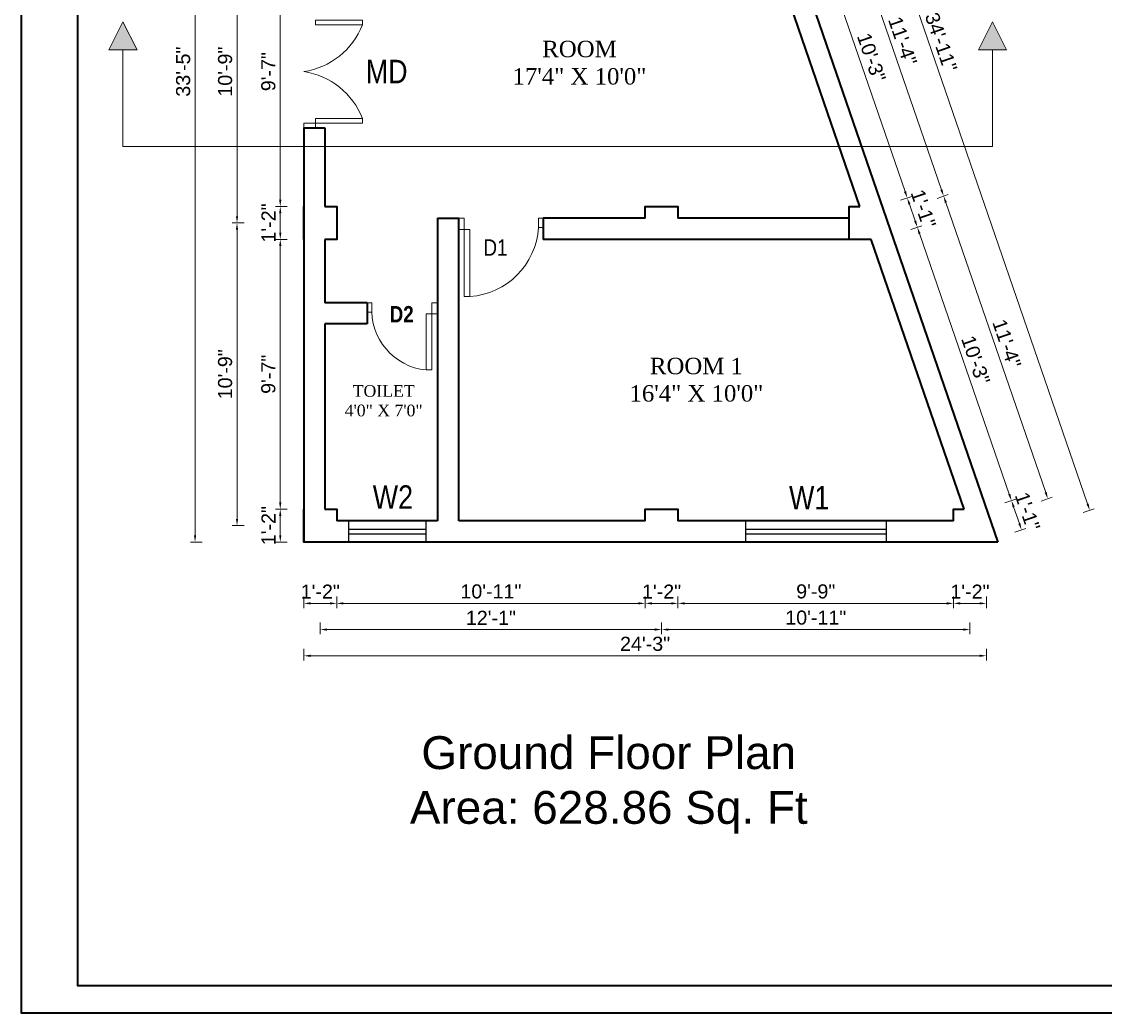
# Model space of a CAD drawing. Header units: inches. Extents: x 376358 to 406049, y -63575 to -53607.
# Drawn here: x 403492.2 to 403954.2, y -59273.1 to -58850.4 of the extents above; entities that cross this region are included whole.
import ezdxf

# ---------------------------------------------------------------- set-up
doc = ezdxf.new("R2010")
doc.units = ezdxf.units.IN
doc.header["$LTSCALE"] = 2
doc.header["$MEASUREMENT"] = 0
doc.header["$PDMODE"] = 34
doc.layers.get('0').update_dxf_attribs({"linetype": 'CONTINUOUS'})
doc.layers.get('DEFPOINTS').update_dxf_attribs({"color": 141, "linetype": 'CONTINUOUS'})
for name, color, linetype, lineweight in [('dimension', 160, 'CONTINUOUS', 15), ('door', 20, 'CONTINUOUS', 35), ('steps', 253, 'CONTINUOUS', 20)]:
    doc.layers.add(name, color=color, linetype=linetype, lineweight=lineweight)
doc.layers.add('Normal Wall', color=7, linetype='CONTINUOUS', lineweight=35, true_color=0xffaf89)
doc.styles.add('Lettring Text', font='arial.ttf')
doc.styles.get("Standard").update_dxf_attribs({"font": 'ARIALN.TTF'})
doc.dimstyles.new('Copy of Standard', dxfattribs={"dimtxt": 6, "dimasz": 2.875, "dimexe": 2, "dimexo": 4, "dimgap": 2, "dimtad": 1, "dimdec": 0, "dimrnd": 1, "dimzin": 0, "dimdsep": 46, "dimlunit": 4, "dimtxsty": 'Lettring Text', "dimcen": 0.1, "dimclrd": 7, "dimclre": 7, "dimclrt": 7, "dimazin": 0, "dimtfac": 0.645, "dimtdec": 0, "dimtmove": 1, "dimatfit": 0, "dimfxl": 3, "dimfxlon": 1, "dimtfillclr": 256, "dimtolj": 1, "dimtzin": 0, "dimlwd": -1, "dimlwe": -1, "dimarcsym": 2})

# ---------------------------------------------------------------- blocks, each defined once
blk = doc.blocks.new('*D1328')
at = {"layer": 'DEFPOINTS', "color": 0, "ltscale": 0.5, "transparency": 16777216}
for p in [(403757.99, -59072.21), (403771.99, -59072.21), (403757.99, -59098.36)]:
    blk.add_point(p, dxfattribs=at)
at = {"layer": 'steps', "color": 7, "ltscale": 0.5, "transparency": 16777216}
for p, q in [((403757.99, -59095.36), (403757.99, -59100.36)), ((403769.11, -59098.36), (403760.86, -59098.36)), ((403771.99, -59095.36), (403771.99, -59100.36))]:
    blk.add_line(p, q, dxfattribs=at)
for points in [[(403760.86, -59097.88), (403760.86, -59098.84), (403757.99, -59098.36)], [(403769.11, -59097.88), (403769.11, -59098.84), (403771.99, -59098.36)]]:
    blk.add_solid(points, dxfattribs=at)
at = {"layer": 'steps', "color": 7, "ltscale": 0.5, "transparency": 16777216, "insert": (403764.99, -59093.35), "char_height": 6, "attachment_point": 5, "style": 'Lettring Text'}
blk.add_mtext('\\A1;1\'-2"', dxfattribs=at)
blk = doc.blocks.new('*D1329')
at = {"layer": 'DEFPOINTS', "color": 0, "ltscale": 0.5, "transparency": 16777216}
for p in [(403626.49, -59072.21), (403757.99, -59072.21), (403626.49, -59098.36)]:
    blk.add_point(p, dxfattribs=at)
at = {"layer": 'steps', "color": 7, "ltscale": 0.5, "transparency": 16777216}
for p, q in [((403626.49, -59095.36), (403626.49, -59100.36)), ((403755.11, -59098.36), (403629.36, -59098.36)), ((403757.99, -59095.36), (403757.99, -59100.36))]:
    blk.add_line(p, q, dxfattribs=at)
for points in [[(403629.36, -59097.88), (403629.36, -59098.84), (403626.49, -59098.36)], [(403755.11, -59097.88), (403755.11, -59098.84), (403757.99, -59098.36)]]:
    blk.add_solid(points, dxfattribs=at)
at = {"layer": 'steps', "color": 7, "ltscale": 0.5, "transparency": 16777216, "insert": (403692.24, -59093.29), "char_height": 6, "attachment_point": 5, "style": 'Lettring Text'}
blk.add_mtext('\\A1;10\'-11"', dxfattribs=at)
blk = doc.blocks.new('*D1330')
at = {"layer": 'DEFPOINTS', "color": 0, "ltscale": 0.5, "transparency": 16777216}
for p in [(403612.49, -59072.21), (403626.49, -59072.21), (403612.49, -59098.36)]:
    blk.add_point(p, dxfattribs=at)
at = {"layer": 'steps', "color": 7, "ltscale": 0.5, "transparency": 16777216}
for p, q in [((403612.49, -59095.36), (403612.49, -59100.36)), ((403623.61, -59098.36), (403615.36, -59098.36)), ((403626.49, -59095.36), (403626.49, -59100.36))]:
    blk.add_line(p, q, dxfattribs=at)
for points in [[(403615.36, -59097.88), (403615.36, -59098.84), (403612.49, -59098.36)], [(403623.61, -59097.88), (403623.61, -59098.84), (403626.49, -59098.36)]]:
    blk.add_solid(points, dxfattribs=at)
at = {"layer": 'steps', "color": 7, "ltscale": 0.5, "transparency": 16777216, "insert": (403619.49, -59093.35), "char_height": 6, "attachment_point": 5, "style": 'Lettring Text'}
blk.add_mtext('\\A1;1\'-2"', dxfattribs=at)
blk = doc.blocks.new('*D1331')
at = {"layer": 'DEFPOINTS', "color": 0, "ltscale": 0.5, "transparency": 16777216}
for p in [(403619.49, -59065.21), (403764.99, -59065.21), (403619.49, -59109.52)]:
    blk.add_point(p, dxfattribs=at)
at = {"layer": 'steps', "color": 7, "ltscale": 0.5, "transparency": 16777216}
for p, q in [((403619.49, -59106.52), (403619.49, -59111.52)), ((403764.99, -59106.52), (403764.99, -59111.52)), ((403762.11, -59109.52), (403622.36, -59109.52))]:
    blk.add_line(p, q, dxfattribs=at)
for points in [[(403622.36, -59109.04), (403622.36, -59110), (403619.49, -59109.52)], [(403762.11, -59109.04), (403762.11, -59110), (403764.99, -59109.52)]]:
    blk.add_solid(points, dxfattribs=at)
at = {"layer": 'steps', "color": 7, "ltscale": 0.5, "transparency": 16777216, "insert": (403692.24, -59104.51), "char_height": 6, "attachment_point": 5, "style": 'Lettring Text'}
blk.add_mtext('\\A1;12\'-1"', dxfattribs=at)
blk = doc.blocks.new('*D1332')
at = {"layer": 'DEFPOINTS', "color": 0, "ltscale": 0.5, "transparency": 16777216}
for p in [(403612.49, -59072.21), (403903.47, -59072.21), (403612.49, -59120.7)]:
    blk.add_point(p, dxfattribs=at)
at = {"layer": 'steps', "color": 7, "ltscale": 0.5, "transparency": 16777216}
for p, q in [((403612.49, -59117.7), (403612.49, -59122.7)), ((403900.6, -59120.7), (403615.36, -59120.7)), ((403903.47, -59117.7), (403903.47, -59122.7))]:
    blk.add_line(p, q, dxfattribs=at)
for points in [[(403615.36, -59120.22), (403615.36, -59121.18), (403612.49, -59120.7)], [(403900.6, -59120.22), (403900.6, -59121.18), (403903.47, -59120.7)]]:
    blk.add_solid(points, dxfattribs=at)
at = {"layer": 'steps', "color": 7, "ltscale": 0.5, "transparency": 16777216, "insert": (403757.98, -59115.63), "char_height": 6, "attachment_point": 5, "style": 'Lettring Text'}
blk.add_mtext('\\A1;24\'-3"', dxfattribs=at)
blk = doc.blocks.new('*D1334')
at = {"layer": 'DEFPOINTS', "color": 0, "ltscale": 0.5, "transparency": 16777216}
for p in [(403764.99, -59065.21), (403896.47, -59065.21), (403896.47, -59109.52)]:
    blk.add_point(p, dxfattribs=at)
at = {"layer": 'steps', "color": 7, "ltscale": 0.5, "transparency": 16777216}
for p, q in [((403764.99, -59106.52), (403764.99, -59111.52)), ((403896.47, -59106.52), (403896.47, -59111.52)), ((403767.86, -59109.52), (403893.6, -59109.52))]:
    blk.add_line(p, q, dxfattribs=at)
for points in [[(403767.86, -59109.04), (403767.86, -59110), (403764.99, -59109.52)], [(403893.6, -59109.04), (403893.6, -59110), (403896.47, -59109.52)]]:
    blk.add_solid(points, dxfattribs=at)
at = {"layer": 'steps', "color": 7, "ltscale": 0.5, "transparency": 16777216, "insert": (403830.73, -59104.46), "char_height": 6, "attachment_point": 5, "style": 'Lettring Text'}
blk.add_mtext('\\A1;10\'-11"', dxfattribs=at)
blk = doc.blocks.new('*D1335')
at = {"layer": 'DEFPOINTS', "color": 0, "ltscale": 0.5, "transparency": 16777216}
for p in [(403771.99, -59072.21), (403889.47, -59072.21), (403889.47, -59098.36)]:
    blk.add_point(p, dxfattribs=at)
at = {"layer": 'steps', "color": 7, "ltscale": 0.5, "transparency": 16777216}
for p, q in [((403771.99, -59095.36), (403771.99, -59100.36)), ((403774.86, -59098.36), (403886.6, -59098.36)), ((403889.47, -59095.36), (403889.47, -59100.36))]:
    blk.add_line(p, q, dxfattribs=at)
for points in [[(403774.86, -59097.88), (403774.86, -59098.84), (403771.99, -59098.36)], [(403886.6, -59097.88), (403886.6, -59098.84), (403889.47, -59098.36)]]:
    blk.add_solid(points, dxfattribs=at)
at = {"layer": 'steps', "color": 7, "ltscale": 0.5, "transparency": 16777216, "insert": (403830.73, -59093.29), "char_height": 6, "attachment_point": 5, "style": 'Lettring Text'}
blk.add_mtext('\\A1;9\'-9"', dxfattribs=at)
blk = doc.blocks.new('*D1336')
at = {"layer": 'DEFPOINTS', "color": 0, "ltscale": 0.5, "transparency": 16777216}
for p in [(403889.47, -59072.21), (403903.47, -59072.21), (403903.47, -59098.36)]:
    blk.add_point(p, dxfattribs=at)
at = {"layer": 'steps', "color": 7, "ltscale": 0.5, "transparency": 16777216}
for p, q in [((403889.47, -59095.36), (403889.47, -59100.36)), ((403892.35, -59098.36), (403900.6, -59098.36)), ((403903.47, -59095.36), (403903.47, -59100.36))]:
    blk.add_line(p, q, dxfattribs=at)
for points in [[(403892.35, -59097.88), (403892.35, -59098.84), (403889.47, -59098.36)], [(403900.6, -59097.88), (403900.6, -59098.84), (403903.47, -59098.36)]]:
    blk.add_solid(points, dxfattribs=at)
at = {"layer": 'steps', "color": 7, "ltscale": 0.5, "transparency": 16777216, "insert": (403896.47, -59093.35), "char_height": 6, "attachment_point": 5, "style": 'Lettring Text'}
blk.add_mtext('\\A1;1\'-2"', dxfattribs=at)
blk = doc.blocks.new('*D1340')
at = {"layer": 'DEFPOINTS', "color": 0, "ltscale": 0.5, "transparency": 16777216}
for p in [(403612.49, -58814.21), (403602.43, -58929.21), (403612.49, -58929.21)]:
    blk.add_point(p, dxfattribs=at)
at = {"layer": 'steps', "color": 7, "ltscale": 0.5, "transparency": 16777216}
for p, q in [((403605.43, -58814.21), (403600.43, -58814.21)), ((403602.43, -58817.08), (403602.43, -58926.33)), ((403605.43, -58929.21), (403600.43, -58929.21))]:
    blk.add_line(p, q, dxfattribs=at)
for points in [[(403601.95, -58817.08), (403602.91, -58817.08), (403602.43, -58814.21)], [(403601.95, -58926.33), (403602.91, -58926.33), (403602.43, -58929.21)]]:
    blk.add_solid(points, dxfattribs=at)
at = {"layer": 'steps', "color": 7, "ltscale": 0.5, "transparency": 16777216, "insert": (403597.36, -58871.71), "char_height": 6, "attachment_point": 5, "rotation": 90, "style": 'Lettring Text'}
blk.add_mtext('\\A1;9\'-7"', dxfattribs=at)
blk = doc.blocks.new('*D1341')
at = {"layer": 'DEFPOINTS', "color": 0, "ltscale": 0.5, "transparency": 16777216}
for p in [(403612.49, -58929.21), (403602.43, -58943.21), (403612.49, -58943.21)]:
    blk.add_point(p, dxfattribs=at)
at = {"layer": 'steps', "color": 7, "ltscale": 0.5, "transparency": 16777216}
for p, q in [((403605.43, -58929.21), (403600.43, -58929.21)), ((403602.43, -58932.08), (403602.43, -58940.33)), ((403605.43, -58943.21), (403600.43, -58943.21))]:
    blk.add_line(p, q, dxfattribs=at)
for points in [[(403601.95, -58932.08), (403602.91, -58932.08), (403602.43, -58929.21)], [(403601.95, -58940.33), (403602.91, -58940.33), (403602.43, -58943.21)]]:
    blk.add_solid(points, dxfattribs=at)
at = {"layer": 'steps', "color": 7, "ltscale": 0.5, "transparency": 16777216, "insert": (403597.41, -58936.21), "char_height": 6, "attachment_point": 5, "rotation": 90, "style": 'Lettring Text'}
blk.add_mtext('\\A1;1\'-2"', dxfattribs=at)
blk = doc.blocks.new('*D1342')
at = {"layer": 'DEFPOINTS', "color": 0, "ltscale": 0.5, "transparency": 16777216}
for p in [(403612.49, -58943.21), (403602.43, -59058.21), (403612.49, -59058.21)]:
    blk.add_point(p, dxfattribs=at)
at = {"layer": 'steps', "color": 7, "ltscale": 0.5, "transparency": 16777216}
for p, q in [((403605.43, -58943.21), (403600.43, -58943.21)), ((403602.43, -58946.08), (403602.43, -59055.33)), ((403605.43, -59058.21), (403600.43, -59058.21))]:
    blk.add_line(p, q, dxfattribs=at)
for points in [[(403601.95, -58946.08), (403602.91, -58946.08), (403602.43, -58943.21)], [(403601.95, -59055.33), (403602.91, -59055.33), (403602.43, -59058.21)]]:
    blk.add_solid(points, dxfattribs=at)
at = {"layer": 'steps', "color": 7, "ltscale": 0.5, "transparency": 16777216, "insert": (403597.36, -59000.71), "char_height": 6, "attachment_point": 5, "rotation": 90, "style": 'Lettring Text'}
blk.add_mtext('\\A1;9\'-7"', dxfattribs=at)
blk = doc.blocks.new('*D1343')
at = {"layer": 'DEFPOINTS', "color": 0, "ltscale": 0.5, "transparency": 16777216}
for p in [(403612.49, -59058.21), (403602.43, -59072.21), (403612.49, -59072.21)]:
    blk.add_point(p, dxfattribs=at)
at = {"layer": 'steps', "color": 7, "ltscale": 0.5, "transparency": 16777216}
for p, q in [((403605.43, -59058.21), (403600.43, -59058.21)), ((403602.43, -59061.08), (403602.43, -59069.33)), ((403605.43, -59072.21), (403600.43, -59072.21))]:
    blk.add_line(p, q, dxfattribs=at)
for points in [[(403601.95, -59061.08), (403602.91, -59061.08), (403602.43, -59058.21)], [(403601.95, -59069.33), (403602.91, -59069.33), (403602.43, -59072.21)]]:
    blk.add_solid(points, dxfattribs=at)
at = {"layer": 'steps', "color": 7, "ltscale": 0.5, "transparency": 16777216, "insert": (403597.41, -59065.21), "char_height": 6, "attachment_point": 5, "rotation": 90, "style": 'Lettring Text'}
blk.add_mtext('\\A1;1\'-2"', dxfattribs=at)
blk = doc.blocks.new('*D1345')
at = {"layer": 'DEFPOINTS', "color": 0, "ltscale": 0.5, "transparency": 16777216}
for p in [(403619.49, -58807.21), (403583.99, -58936.21), (403619.49, -58936.21)]:
    blk.add_point(p, dxfattribs=at)
at = {"layer": 'steps', "color": 7, "ltscale": 0.5, "transparency": 16777216}
for p, q in [((403586.99, -58807.21), (403581.99, -58807.21)), ((403583.99, -58810.08), (403583.99, -58933.33)), ((403586.99, -58936.21), (403581.99, -58936.21))]:
    blk.add_line(p, q, dxfattribs=at)
for points in [[(403583.52, -58810.08), (403584.47, -58810.08), (403583.99, -58807.21)], [(403583.52, -58933.33), (403584.47, -58933.33), (403583.99, -58936.21)]]:
    blk.add_solid(points, dxfattribs=at)
at = {"layer": 'steps', "color": 7, "ltscale": 0.5, "transparency": 16777216, "insert": (403578.93, -58871.71), "char_height": 6, "attachment_point": 5, "rotation": 90, "style": 'Lettring Text'}
blk.add_mtext('\\A1;10\'-9"', dxfattribs=at)
blk = doc.blocks.new('*D1346')
at = {"layer": 'DEFPOINTS', "color": 0, "ltscale": 0.5, "transparency": 16777216}
for p in [(403619.49, -58936.21), (403583.99, -59065.21), (403619.49, -59065.21)]:
    blk.add_point(p, dxfattribs=at)
at = {"layer": 'steps', "color": 7, "ltscale": 0.5, "transparency": 16777216}
for p, q in [((403586.99, -58936.21), (403581.99, -58936.21)), ((403583.99, -58939.08), (403583.99, -59062.33)), ((403586.99, -59065.21), (403581.99, -59065.21))]:
    blk.add_line(p, q, dxfattribs=at)
for points in [[(403583.52, -58939.08), (403584.47, -58939.08), (403583.99, -58936.21)], [(403583.52, -59062.33), (403584.47, -59062.33), (403583.99, -59065.21)]]:
    blk.add_solid(points, dxfattribs=at)
at = {"layer": 'steps', "color": 7, "ltscale": 0.5, "transparency": 16777216, "insert": (403578.93, -59000.71), "char_height": 6, "attachment_point": 5, "rotation": 90, "style": 'Lettring Text'}
blk.add_mtext('\\A1;10\'-9"', dxfattribs=at)
blk = doc.blocks.new('*D1347')
at = {"layer": 'DEFPOINTS', "color": 0, "ltscale": 0.5, "transparency": 16777216}
for p in [(403566.11, -58671.2), (403612.49, -58671.2), (403612.49, -59072.21)]:
    blk.add_point(p, dxfattribs=at)
at = {"layer": 'steps', "color": 7, "ltscale": 0.5, "transparency": 16777216}
for p, q in [((403569.11, -58671.2), (403564.11, -58671.2)), ((403566.11, -59069.33), (403566.11, -58674.07)), ((403569.11, -59072.21), (403564.11, -59072.21))]:
    blk.add_line(p, q, dxfattribs=at)
for points in [[(403565.63, -58674.07), (403566.59, -58674.07), (403566.11, -58671.2)], [(403565.63, -59069.33), (403566.59, -59069.33), (403566.11, -59072.21)]]:
    blk.add_solid(points, dxfattribs=at)
at = {"layer": 'steps', "color": 7, "ltscale": 0.5, "transparency": 16777216, "insert": (403561.04, -58871.7), "char_height": 6, "attachment_point": 5, "rotation": 90, "style": 'Lettring Text'}
blk.add_mtext('\\A1;33\'-5"', dxfattribs=at)
blk = doc.blocks.new('*D1350')
at = {"layer": 'DEFPOINTS', "color": 0, "ltscale": 0.5, "transparency": 16777216}
for p in [(403814.62, -58814.21), (403869.73, -58925.53), (403859.04, -58929.21)]:
    blk.add_point(p, dxfattribs=at)
at = {"layer": 'steps', "color": 7, "ltscale": 0.5, "transparency": 16777216}
for p, q in [((403826.78, -58810.02), (403831.5, -58808.39)), ((403830.55, -58811.76), (403868.8, -58922.81)), ((403866.89, -58926.5), (403871.62, -58924.88))]:
    blk.add_line(p, q, dxfattribs=at)
for points in [[(403831, -58811.61), (403830.1, -58811.92), (403829.61, -58809.04)], [(403869.25, -58922.65), (403868.34, -58922.97), (403869.73, -58925.53)]]:
    blk.add_solid(points, dxfattribs=at)
at = {"layer": 'steps', "color": 7, "ltscale": 0.5, "transparency": 16777216, "insert": (403854.46, -58865.64), "char_height": 6, "attachment_point": 5, "rotation": 289.0044, "style": 'Lettring Text'}
blk.add_mtext('\\A1;10\'-3"', dxfattribs=at)
blk = doc.blocks.new('*D1351')
at = {"layer": 'DEFPOINTS', "color": 0, "ltscale": 0.5, "transparency": 16777216}
for p in [(403859.04, -58929.21), (403874.04, -58938.04), (403859.04, -58943.21)]:
    blk.add_point(p, dxfattribs=at)
at = {"layer": 'steps', "color": 7, "ltscale": 0.5, "transparency": 16777216}
for p, q in [((403866.89, -58926.5), (403871.62, -58924.88)), ((403870.67, -58928.25), (403873.11, -58935.32)), ((403871.21, -58939.02), (403875.93, -58937.39))]:
    blk.add_line(p, q, dxfattribs=at)
for points in [[(403871.12, -58928.09), (403870.21, -58928.4), (403869.73, -58925.53)], [(403873.56, -58935.17), (403872.65, -58935.48), (403874.04, -58938.04)]]:
    blk.add_solid(points, dxfattribs=at)
at = {"layer": 'steps', "color": 7, "ltscale": 0.5, "transparency": 16777216, "insert": (403876.63, -58930.15), "char_height": 6, "attachment_point": 5, "rotation": 289.0044, "style": 'Lettring Text'}
blk.add_mtext('\\A1;1\'-1"', dxfattribs=at)
blk = doc.blocks.new('*D1352')
at = {"layer": 'DEFPOINTS', "color": 0, "ltscale": 0.5, "transparency": 16777216}
for p in [(403859.04, -58943.21), (403914.16, -59054.53), (403903.47, -59058.21)]:
    blk.add_point(p, dxfattribs=at)
at = {"layer": 'steps', "color": 7, "ltscale": 0.5, "transparency": 16777216}
for p, q in [((403871.21, -58939.02), (403875.93, -58937.39)), ((403874.98, -58940.76), (403913.22, -59051.81)), ((403911.32, -59055.5), (403916.05, -59053.88))]:
    blk.add_line(p, q, dxfattribs=at)
for points in [[(403875.43, -58940.61), (403874.52, -58940.92), (403874.04, -58938.04)], [(403913.68, -59051.65), (403912.77, -59051.97), (403914.16, -59054.53)]]:
    blk.add_solid(points, dxfattribs=at)
at = {"layer": 'steps', "color": 7, "ltscale": 0.5, "transparency": 16777216, "insert": (403898.89, -58994.64), "char_height": 6, "attachment_point": 5, "rotation": 289.0044, "style": 'Lettring Text'}
blk.add_mtext('\\A1;10\'-3"', dxfattribs=at)
blk = doc.blocks.new('*D1353')
at = {"layer": 'DEFPOINTS', "color": 0, "ltscale": 0.5, "transparency": 16777216}
for p in [(403903.47, -59058.21), (403918.47, -59067.04), (403903.47, -59072.21)]:
    blk.add_point(p, dxfattribs=at)
at = {"layer": 'steps', "color": 7, "ltscale": 0.5, "transparency": 16777216}
for p, q in [((403911.32, -59055.5), (403916.05, -59053.88)), ((403915.1, -59057.25), (403917.53, -59064.32)), ((403915.63, -59068.02), (403920.36, -59066.39))]:
    blk.add_line(p, q, dxfattribs=at)
for points in [[(403915.55, -59057.09), (403914.64, -59057.4), (403914.16, -59054.53)], [(403917.99, -59064.17), (403917.08, -59064.48), (403918.47, -59067.04)]]:
    blk.add_solid(points, dxfattribs=at)
at = {"layer": 'steps', "color": 7, "ltscale": 0.5, "transparency": 16777216, "insert": (403921.05, -59059.15), "char_height": 6, "attachment_point": 5, "rotation": 289.0044, "style": 'Lettring Text'}
blk.add_mtext('\\A1;1\'-1"', dxfattribs=at)
blk = doc.blocks.new('*D1355')
at = {"layer": 'DEFPOINTS', "color": 0, "ltscale": 0.5, "transparency": 16777216}
for p in [(403807.62, -58807.21), (403885.25, -58924.77), (403852.04, -58936.21)]:
    blk.add_point(p, dxfattribs=at)
at = {"layer": 'steps', "color": 7, "ltscale": 0.5, "transparency": 16777216}
for p, q in [((403837.99, -58796.75), (403842.71, -58795.12)), ((403841.76, -58798.49), (403884.32, -58922.05)), ((403882.42, -58925.75), (403887.14, -58924.12))]:
    blk.add_line(p, q, dxfattribs=at)
for points in [[(403842.21, -58798.33), (403841.31, -58798.65), (403840.82, -58795.77)], [(403884.77, -58921.9), (403883.86, -58922.21), (403885.25, -58924.77)]]:
    blk.add_solid(points, dxfattribs=at)
at = {"layer": 'steps', "color": 7, "ltscale": 0.5, "transparency": 16777216, "insert": (403867.78, -58858.64), "char_height": 6, "attachment_point": 5, "rotation": 289.0044, "style": 'Lettring Text'}
blk.add_mtext('\\A1;11\'-4"', dxfattribs=at)
blk = doc.blocks.new('*D1356')
at = {"layer": 'DEFPOINTS', "color": 0, "ltscale": 0.5, "transparency": 16777216}
for p in [(403852.04, -58936.21), (403929.68, -59053.77), (403896.47, -59065.21)]:
    blk.add_point(p, dxfattribs=at)
at = {"layer": 'steps', "color": 7, "ltscale": 0.5, "transparency": 16777216}
for p, q in [((403882.42, -58925.75), (403887.14, -58924.12)), ((403886.19, -58927.49), (403928.75, -59051.05)), ((403926.85, -59054.75), (403931.57, -59053.12))]:
    blk.add_line(p, q, dxfattribs=at)
for points in [[(403886.64, -58927.33), (403885.74, -58927.65), (403885.25, -58924.77)], [(403929.2, -59050.9), (403928.29, -59051.21), (403929.68, -59053.77)]]:
    blk.add_solid(points, dxfattribs=at)
at = {"layer": 'steps', "color": 7, "ltscale": 0.5, "transparency": 16777216, "insert": (403912.21, -58987.64), "char_height": 6, "attachment_point": 5, "rotation": 289.0044, "style": 'Lettring Text'}
blk.add_mtext('\\A1;11\'-4"', dxfattribs=at)
blk = doc.blocks.new('*D1357')
at = {"layer": 'DEFPOINTS', "color": 0, "ltscale": 0.5, "transparency": 16777216}
for p in [(403771.99, -58676.44), (403947.54, -59058.69), (403908.3, -59072.21)]:
    blk.add_point(p, dxfattribs=at)
at = {"layer": 'steps', "color": 7, "ltscale": 0.5, "transparency": 16777216}
for p, q in [((403808.39, -58663.9), (403813.12, -58662.27)), ((403812.17, -58665.64), (403946.6, -59055.97)), ((403944.7, -59059.67), (403949.43, -59058.04))]:
    blk.add_line(p, q, dxfattribs=at)
for points in [[(403812.62, -58665.48), (403811.71, -58665.79), (403811.23, -58662.92)], [(403947.06, -59055.82), (403946.15, -59056.13), (403947.54, -59058.69)]]:
    blk.add_solid(points, dxfattribs=at)
at = {"layer": 'steps', "color": 7, "ltscale": 0.5, "transparency": 16777216, "insert": (403884.17, -58859.16), "char_height": 6, "attachment_point": 5, "rotation": 289.0044, "style": 'Lettring Text'}
blk.add_mtext('\\A1;34\'-11"', dxfattribs=at)

msp = doc.modelspace()

# ---------------------------------------------------------------- hatches: boundary and pattern name
at = {"linetype": 'ByBlock', "lineweight": 5}
for points in [[(403535.37, -58850.47), (403541.37, -58862.47), (403529.37, -58862.47)], [(403906.11, -58850.47), (403912.11, -58862.47), (403900.11, -58862.47)]]:
    msp.add_hatch(color=7, dxfattribs=at).paths.add_polyline_path(points)

# ---------------------------------------------------------------- linework, layer by layer
at = {"color": 7, "linetype": 'ByBlock', "lineweight": 5}
for p, q in [((403535.37, -58850.47), (403529.37, -58862.47)), ((403541.37, -58862.47), (403535.37, -58850.47)), ((403906.11, -58850.47), (403900.11, -58862.47)), ((403912.11, -58862.47), (403906.11, -58850.47)), ((403541.37, -58862.47), (403529.37, -58862.47)), ((403535.37, -58903.64), (403535.37, -58862.47)), ((403912.11, -58862.47), (403900.11, -58862.47)), ((403906.11, -58903.64), (403906.11, -58862.47)), ((403906.11, -58903.64), (403535.37, -58903.64))]:
    msp.add_line(p, q, dxfattribs=at)
at = {"ltscale": 0.5}
for p, q in [((403631.49, -59063.21), (403631.49, -59072.21)), ((403664.49, -59063.21), (403664.49, -59072.21)), ((403800.73, -59063.21), (403800.73, -59072.21)), ((403860.73, -59063.21), (403860.73, -59072.21)), ((403631.49, -59066.71), (403664.49, -59066.71)), ((403631.49, -59068.71), (403664.49, -59068.71)), ((403800.73, -59066.71), (403860.73, -59066.71)), ((403800.73, -59068.71), (403860.73, -59068.71)), ((403769.49, -59072.21), (403612.49, -59072.21))]:
    msp.add_line(p, q, dxfattribs=at)
at = {"layer": 'dimension', "ltscale": 7}
for p, q in [((403680.89, -58934.21), (403678.49, -58934.21)), ((403678.49, -58934.21), (403678.49, -58939.01)), ((403680.89, -58939.01), (403680.89, -58934.21)), ((403712.49, -58934.21), (403712.49, -58938.21)), ((403712.49, -58934.21), (403714.49, -58934.21)), ((403714.49, -58934.21), (403714.49, -58938.21)), ((403678.49, -58939.01), (403680.89, -58939.01)), ((403680.89, -58939.01), (403680.89, -58967.62)), ((403680.89, -58939.01), (403683.29, -58939.01)), ((403683.29, -58939.01), (403683.29, -58967.52)), ((403712.49, -58938.21), (403714.49, -58938.21)), ((403680.89, -58967.52), (403683.29, -58967.52)), ((403639.49, -58970.21), (403639.49, -58974.21)), ((403641.49, -58970.21), (403639.49, -58970.21)), ((403641.49, -58970.21), (403641.49, -58974.21)), ((403667.09, -58975.01), (403667.09, -58970.21)), ((403667.09, -58970.21), (403669.49, -58970.21)), ((403669.49, -58970.21), (403669.49, -58975.01)), ((403641.49, -58974.21), (403639.49, -58974.21)), ((403664.69, -58975.01), (403664.69, -58998.88)), ((403667.09, -58975.01), (403664.69, -58975.01)), ((403667.09, -58975.01), (403667.09, -58998.88)), ((403669.49, -58975.01), (403667.09, -58975.01)), ((403667.09, -58998.88), (403664.69, -58998.88))]:
    msp.add_line(p, q, dxfattribs=at)
for centre, radius, start, end in [((403681.28, -58936.32), 31.27, 273.6859, 356.5303), ((403667.15, -58973.28), 25.72, 176.0106, 264.5071)]:
    msp.add_arc(centre, radius, start, end, dxfattribs=at)
at = {"layer": 'door', "ltscale": 0.5}
for p, q in [((403849.53, -58929.21), (403809.92, -58814.21)), ((403612.49, -58895.71), (403612.49, -59072.21)), ((403612.49, -58895.71), (403621.49, -58895.71)), ((403621.49, -58895.71), (403621.49, -58929.21)), ((403669.49, -58934.21), (403669.49, -59063.21)), ((403669.49, -58934.21), (403678.49, -58934.21)), ((403678.49, -59063.21), (403678.49, -58934.21)), ((403757.99, -58934.21), (403714.49, -58934.21)), ((403714.49, -58934.21), (403714.49, -58943.21)), ((403845.04, -58934.21), (403771.99, -58934.21)), ((403621.49, -58943.21), (403621.49, -58970.21)), ((403762.99, -58943.21), (403714.49, -58943.21)), ((403854.35, -58943.21), (403771.99, -58943.21)), ((403893.96, -59058.21), (403854.35, -58943.21)), ((403639.49, -58970.21), (403621.49, -58970.21)), ((403639.49, -58970.21), (403639.49, -58979.21)), ((403621.49, -58979.21), (403621.49, -59058.21)), ((403639.49, -58979.21), (403621.49, -58979.21)), ((403669.49, -59063.21), (403626.49, -59063.21)), ((403757.99, -59063.21), (403678.49, -59063.21)), ((403889.47, -59063.21), (403771.99, -59063.21))]:
    msp.add_line(p, q, dxfattribs=at)
for points in [[(403626.49, -58671.2), (403771.99, -58676.44), (403908.3, -59072.21)], [(403612.49, -58943.21), (403612.49, -58929.21)], [(403621.49, -58929.21), (403626.49, -58929.21), (403626.49, -58943.21), (403621.49, -58943.21)], [(403757.99, -58934.21), (403757.99, -58929.21), (403771.99, -58929.21), (403771.99, -58934.21)], [(403854.35, -58943.21), (403845.04, -58943.21), (403845.04, -58929.21), (403849.53, -58929.21)], [(403771.99, -58943.21), (403757.99, -58943.21)], [(403626.49, -59072.21), (403612.49, -59072.21), (403612.49, -59058.21)], [(403621.49, -59058.21), (403626.49, -59058.21), (403626.49, -59063.21)], [(403757.99, -59063.21), (403757.99, -59058.21), (403771.99, -59058.21), (403771.99, -59063.21)], [(403889.47, -59063.21), (403889.47, -59058.21), (403893.96, -59058.21)], [(403908.3, -59072.21), (403612.49, -59072.21)], [(403771.99, -59072.21), (403757.99, -59072.21)], [(403903.47, -59072.21), (403889.47, -59072.21)]]:
    msp.add_lwpolyline(points, dxfattribs=at)
at = {"layer": 'Normal Wall'}
for points in [[(403492.18, -58522.56), (404550.19, -58522.56), (404550.19, -59273.09), (403492.18, -59273.09)], [(403492.18, -58522.56), (404550.19, -58522.56), (404550.19, -59273.09), (403492.18, -59273.09)], [(404538.28, -58534.47), (403516, -58534.47), (403516, -59261.18), (404538.28, -59261.18)], [(404538.28, -58534.47), (403516, -58534.47), (403516, -59261.18), (404538.28, -59261.18)]]:
    msp.add_lwpolyline(points, close=True, dxfattribs=at)
at = {"layer": 'steps', "color": 7, "ltscale": 0.3}
for points in [[(403617.49, -58849.71), (403637.49, -58849.71), (403637.49, -58851.71), (403617.49, -58851.71)], [(403617.49, -58895.71), (403617.49, -58893.71), (403612.49, -58893.71), (403612.49, -58895.71)], [(403617.49, -58893.71), (403637.49, -58893.71), (403637.49, -58891.71), (403617.49, -58891.71)]]:
    msp.add_lwpolyline(points, close=True, dxfattribs=at)
at = {"layer": 'steps', "color": 7, "ltscale": 0.3, "true_color": 0xffffff}
for centre, start, end in [((403607.77, -58840.18), 278.5176, 338.802), ((403607.77, -58903.24), 21.198, 81.4824)]:
    msp.add_arc(centre, 31.88, start, end, dxfattribs=at)

# ---------------------------------------------------------------- texts
at = {"color": 7, "linetype": 'ByBlock', "lineweight": 5}
for s, insert, char_height, width, attachment_point in [('MD', (403638.88, -58866.67), 10, 44.1664, 1), ('W2', (403641.86, -59048.03), 10, 44.1664, 1), ('W1', (403819.33, -59048.31), 10, 44.1664, 1), ('{\\fArial CE|b0|i0|c238|p34;Ground Floor Plan\\PArea: \\fArial CE|b0|i0|c0|p34;628.86\\fArial CE|b0|i0|c238|p34; Sq. Ft}', (403742.47, -59175.76), 14, 235.547, 5)]:
    msp.add_mtext(s, dxfattribs=dict(at, insert=insert, char_height=char_height, width=width, attachment_point=attachment_point))
at = {"layer": 'steps', "color": 7, "ltscale": 0.3, "width": 55.268}
for s, insert, char_height, attachment_point in [('{\\fTimes New Roman|b0|i0|c0|p18;ROOM \\P17\'4" X 10\'0"}', (403729.99, -58858.55), 7, 2), ('{\\fTechnic|b1|i0|c2|p2;D2}', (403654.18, -58978.63), 7, 8), ('{\\fTimes New Roman|b0|i0|c0|p18;ROOM 1\\P16\'4" X 10\'0"}', (403779.85, -58993.68), 7, 2), ('{\\fTimes New Roman|b0|i0|c0|p18;TOILET\\P4\'0" X 7\'0"}', (403646.52, -59005.31), 5, 2)]:
    msp.add_mtext(s, dxfattribs=dict(at, insert=insert, char_height=char_height, attachment_point=attachment_point))
at = {"layer": 'steps', "color": 7, "ltscale": 0.3, "insert": (403694.19, -58943.19), "char_height": 7, "attachment_point": 2}
msp.add_mtext_dynamic_manual_height_columns('{\\W1;D1}', width=18.6213, gutter_width=40, heights=[0], dxfattribs=at)

# ---------------------------------------------------------------- dimensions: what is measured, and where the dimension line sits
at = {"layer": 'steps', "ltscale": 0.5}
dim = msp.add_aligned_dim(p1=(403771.99, -58676.44), p2=(403908.3, -59072.21), distance=41.51, dimstyle='Copy of Standard', dxfattribs=at)
dim.commit()
dim.dimension.update_dxf_attribs({"geometry": '*D1357', "text_midpoint": (403884.17, -58859.16)})
for base, p1, p2, angle, picture, middle in [((403566.11, -58671.2), (403612.49, -59072.21), (403612.49, -58671.2), 90, '*D1347', (403561.04, -58871.7)), ((403885.25, -58924.77), (403807.62, -58807.21), (403852.04, -58936.21), 109.0044, '*D1355', (403867.78, -58858.64)), ((403583.99, -58936.21), (403619.49, -58807.21), (403619.49, -58936.21), 90, '*D1345', (403578.93, -58871.71)), ((403869.73, -58925.53), (403814.62, -58814.21), (403859.04, -58929.21), 109.0044, '*D1350', (403854.46, -58865.64)), ((403602.43, -58929.21), (403612.49, -58814.21), (403612.49, -58929.21), 90, '*D1340', (403597.36, -58871.71)), ((403929.68, -59053.77), (403852.04, -58936.21), (403896.47, -59065.21), 109.0044, '*D1356', (403912.21, -58987.64)), ((403583.99, -59065.21), (403619.49, -58936.21), (403619.49, -59065.21), 90, '*D1346', (403578.93, -59000.71)), ((403914.16, -59054.53), (403859.04, -58943.21), (403903.47, -59058.21), 109.0044, '*D1352', (403898.89, -58994.64)), ((403602.43, -59058.21), (403612.49, -58943.21), (403612.49, -59058.21), 90, '*D1342', (403597.36, -59000.71))]:
    dim = msp.add_linear_dim(base=base, p1=p1, p2=p2, angle=angle, dimstyle='Copy of Standard', dxfattribs=at)
    dim.commit()
    dim.dimension.update_dxf_attribs({"geometry": picture, "text_midpoint": middle})
for base, p1, p2, angle, picture, middle in [((403874.04, -58938.04), (403859.04, -58929.21), (403859.04, -58943.21), 109.0044, '*D1351', (403871.89, -58931.79)), ((403602.43, -58943.21), (403612.49, -58929.21), (403612.49, -58943.21), 90, '*D1341', (403602.43, -58936.21)), ((403918.47, -59067.04), (403903.47, -59058.21), (403903.47, -59072.21), 109.0044, '*D1353', (403916.32, -59060.79)), ((403602.43, -59072.21), (403612.49, -59058.21), (403612.49, -59072.21), 90, '*D1343', (403602.43, -59065.21))]:
    dim = msp.add_linear_dim(base=base, p1=p1, p2=p2, angle=angle, dimstyle='Copy of Standard', dxfattribs=at)
    dim.commit()
    dim.dimension.update_dxf_attribs({"geometry": picture, "text_midpoint": middle, "dimtype": 160})
for base, p1, p2, picture, middle in [((403619.4892, -59109.5237), (403764.9869, -59065.2081), (403619.4892, -59065.2081), '*D1331', (403692.2381, -59104.5114)), ((403896.47, -59109.52), (403764.99, -59065.21), (403896.47, -59065.21), '*D1334', (403830.73, -59104.46)), ((403612.49, -59120.7), (403903.47, -59072.21), (403612.49, -59072.21), '*D1332', (403757.98, -59115.63)), ((403626.4892, -59098.3576), (403757.9869, -59072.2081), (403626.4892, -59072.2081), '*D1329', (403692.2381, -59093.2942)), ((403889.47, -59098.36), (403771.99, -59072.21), (403889.47, -59072.21), '*D1335', (403830.73, -59093.29))]:
    dim = msp.add_linear_dim(base=base, p1=p1, p2=p2, dimstyle='Copy of Standard', dxfattribs=at)
    dim.commit()
    dim.dimension.update_dxf_attribs({"geometry": picture, "text_midpoint": middle})
for base, p1, p2, picture, middle in [((403612.49, -59098.36), (403626.49, -59072.21), (403612.49, -59072.21), '*D1330', (403619.49, -59098.36)), ((403757.99, -59098.36), (403771.99, -59072.21), (403757.99, -59072.21), '*D1328', (403764.99, -59098.36)), ((403903.47, -59098.36), (403889.47, -59072.21), (403903.47, -59072.21), '*D1336', (403896.47, -59098.36))]:
    dim = msp.add_linear_dim(base=base, p1=p1, p2=p2, dimstyle='Copy of Standard', dxfattribs=at)
    dim.commit()
    dim.dimension.update_dxf_attribs({"geometry": picture, "text_midpoint": middle, "dimtype": 160})

doc.saveas('drawing.dxf')
